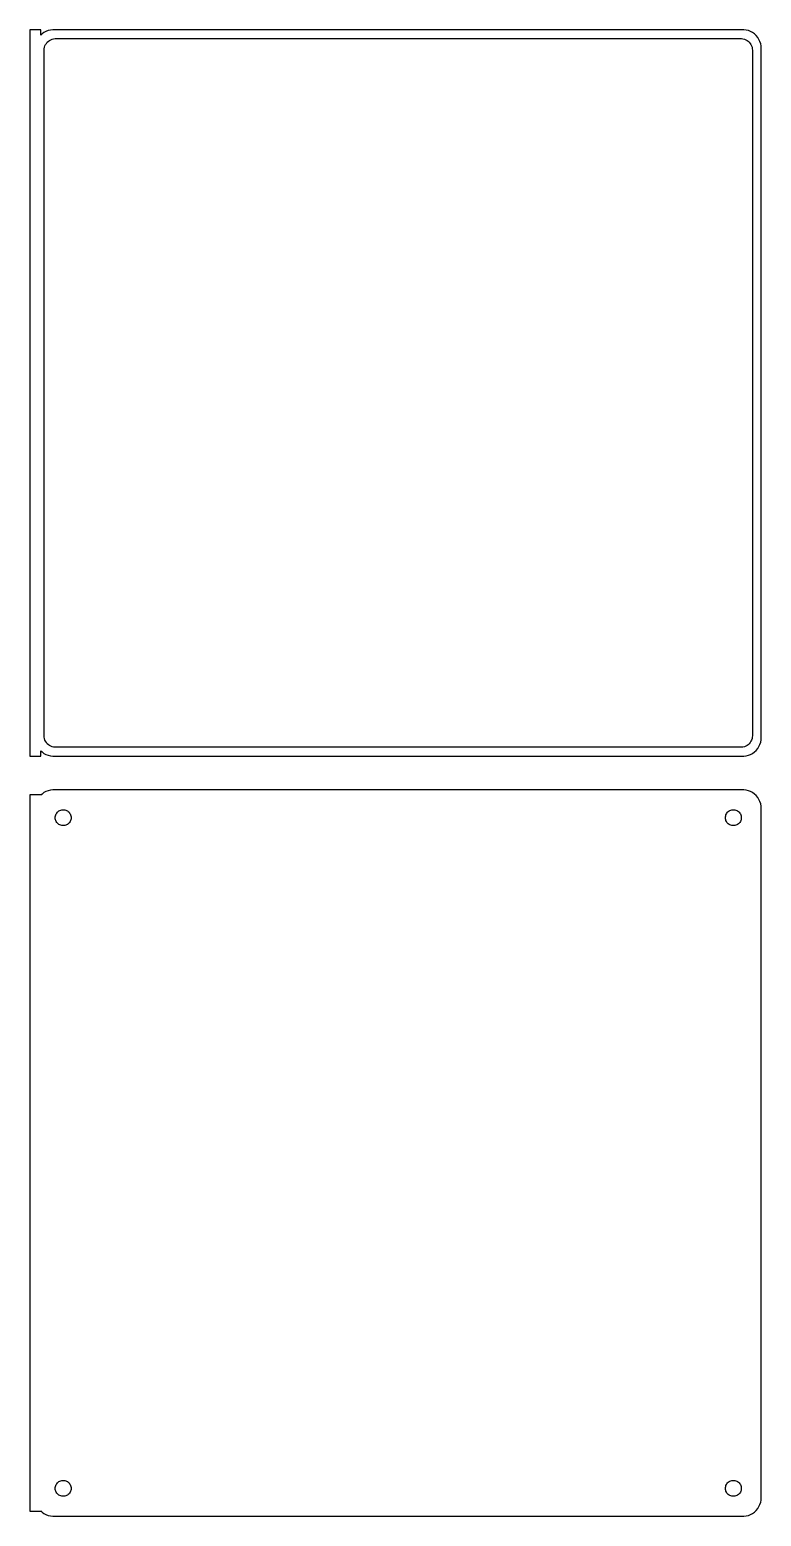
# Model space of a CAD drawing. Header units: metres. Extents: x -99 to 98, y 311 to 709.
import ezdxf

# ---------------------------------------------------------------- set-up
doc = ezdxf.new("R2010")
doc.units = ezdxf.units.M

msp = doc.modelspace()

# ---------------------------------------------------------------- linework, layer by layer
for p, q in [((-96, 709.479), (-99, 709.479)), ((-99, 709.479), (-99, 514.521)), ((-96, 708.059), (-96, 709.479)), ((-95.6871, 708.353), (-96, 708.059)), ((-95.1791, 708.722), (-95.6871, 708.353)), ((-94.6289, 709.024), (-95.1791, 708.722)), ((-94.0451, 709.255), (-94.6289, 709.024)), ((-94.2692, 706.131), (-93.9843, 706.399)), ((-93.4369, 709.411), (-94.0451, 709.255)), ((-93.9843, 706.399), (-93.668, 706.628)), ((-93.668, 706.628), (-93.3254, 706.817)), ((-92.8139, 709.49), (-93.4369, 709.411)), ((-93.3254, 706.817), (-92.9619, 706.961)), ((-92.9619, 706.961), (-92.5833, 707.058)), ((92.8139, 709.49), (-92.8139, 709.49)), ((-92.5833, 707.058), (-92.1955, 707.107)), ((-92.1955, 707.107), (92.1955, 707.107)), ((92.1955, 707.107), (92.5833, 707.058)), ((92.5833, 707.058), (92.9619, 706.961)), ((93.4369, 709.411), (92.8139, 709.49)), ((92.9619, 706.961), (93.3254, 706.817)), ((93.3254, 706.817), (93.668, 706.628)), ((94.0451, 709.255), (93.4369, 709.411)), ((93.668, 706.628), (93.9843, 706.399)), ((93.9843, 706.399), (94.2692, 706.131)), ((94.6289, 709.024), (94.0451, 709.255)), ((95.1791, 708.722), (94.6289, 709.024)), ((95.6871, 708.353), (95.1791, 708.722)), ((96.1448, 707.923), (95.6871, 708.353)), ((96.5451, 707.439), (96.1448, 707.923)), ((96.8815, 706.909), (96.5451, 707.439)), ((97.1489, 706.341), (96.8815, 706.909)), ((97.3429, 705.743), (97.1489, 706.341)), ((-95.1129, 704), (-95.0884, 704.39)), ((-95.1129, 520), (-95.1129, 704)), ((-95.0884, 704.39), (-95.0151, 704.774)), ((-95.0151, 704.774), (-94.8943, 705.146)), ((-94.8943, 705.146), (-94.7279, 705.5)), ((-94.7279, 705.5), (-94.5184, 705.83)), ((-94.5184, 705.83), (-94.2692, 706.131)), ((94.2692, 706.131), (94.5184, 705.83)), ((94.5184, 705.83), (94.7279, 705.5)), ((94.7279, 705.5), (94.8943, 705.146)), ((94.8943, 705.146), (95.0151, 704.774)), ((95.0151, 704.774), (95.0884, 704.39)), ((95.0884, 704.39), (95.1129, 704)), ((95.1129, 704), (95.1129, 520)), ((97.4606, 705.127), (97.3429, 705.743)), ((97.5, 704.5), (97.4606, 705.127)), ((97.5, 519.5), (97.5, 704.5)), ((-95.0884, 519.61), (-95.1129, 520)), ((-95.0151, 519.226), (-95.0884, 519.61)), ((-94.8943, 518.854), (-95.0151, 519.226)), ((-94.7279, 518.5), (-94.8943, 518.854)), ((94.8943, 518.854), (94.7279, 518.5)), ((95.0151, 519.226), (94.8943, 518.854)), ((95.0884, 519.61), (95.0151, 519.226)), ((95.1129, 520), (95.0884, 519.61)), ((97.3429, 518.257), (97.4606, 518.873)), ((97.4606, 518.873), (97.5, 519.5)), ((-96, 514.521), (-96, 515.941)), ((-96, 515.941), (-95.6871, 515.647)), ((-95.6871, 515.647), (-95.1791, 515.278)), ((-95.1791, 515.278), (-94.6289, 514.976)), ((-94.5184, 518.17), (-94.7279, 518.5)), ((-94.6289, 514.976), (-94.0451, 514.745)), ((-94.2692, 517.869), (-94.5184, 518.17)), ((-93.9843, 517.601), (-94.2692, 517.869)), ((-94.0451, 514.745), (-93.4369, 514.589)), ((-93.668, 517.372), (-93.9843, 517.601)), ((-93.3254, 517.183), (-93.668, 517.372)), ((-92.9619, 517.039), (-93.3254, 517.183)), ((-92.5833, 516.942), (-92.9619, 517.039)), ((-92.1955, 516.893), (-92.5833, 516.942)), ((92.1955, 516.893), (-92.1955, 516.893)), ((92.5833, 516.942), (92.1955, 516.893)), ((92.9619, 517.039), (92.5833, 516.942)), ((93.3254, 517.183), (92.9619, 517.039)), ((93.668, 517.372), (93.3254, 517.183)), ((93.4369, 514.589), (94.0451, 514.745)), ((93.9843, 517.601), (93.668, 517.372)), ((94.2692, 517.869), (93.9843, 517.601)), ((94.0451, 514.745), (94.6289, 514.976)), ((94.5184, 518.17), (94.2692, 517.869)), ((94.7279, 518.5), (94.5184, 518.17)), ((94.6289, 514.976), (95.1791, 515.278)), ((95.1791, 515.278), (95.6871, 515.647)), ((95.6871, 515.647), (96.1448, 516.077)), ((96.1448, 516.077), (96.5451, 516.561)), ((96.5451, 516.561), (96.8815, 517.091)), ((96.8815, 517.091), (97.1489, 517.659)), ((97.1489, 517.659), (97.3429, 518.257)), ((-99, 514.521), (-96, 514.521)), ((-93.4369, 514.589), (-92.8139, 514.51)), ((-92.8139, 514.51), (92.8139, 514.51)), ((92.8139, 514.51), (93.4369, 514.589)), ((-96, 504.153), (-99, 504.153)), ((-99, 504.153), (-99, 311.847)), ((-95.6871, 504.353), (-96, 504.059)), ((-96, 504.059), (-96, 504.153)), ((-95.1791, 504.722), (-95.6871, 504.353)), ((-94.6289, 505.024), (-95.1791, 504.722)), ((-94.0451, 505.255), (-94.6289, 505.024)), ((-93.4369, 505.411), (-94.0451, 505.255)), ((-92.8139, 505.49), (-93.4369, 505.411)), ((92.8139, 505.49), (-92.8139, 505.49)), ((93.4369, 505.411), (92.8139, 505.49)), ((94.0451, 505.255), (93.4369, 505.411)), ((94.6289, 505.024), (94.0451, 505.255)), ((95.1791, 504.722), (94.6289, 505.024)), ((95.6871, 504.353), (95.1791, 504.722)), ((96.1448, 503.923), (95.6871, 504.353)), ((96.5451, 503.439), (96.1448, 503.923)), ((96.8815, 502.909), (96.5451, 503.439)), ((97.1489, 502.341), (96.8815, 502.909)), ((-92.0682, 498.531), (-91.9853, 498.786)), ((-91.9853, 498.786), (-91.8712, 499.029)), ((-91.8712, 499.029), (-91.7275, 499.255)), ((-91.7275, 499.255), (-91.5566, 499.462)), ((-91.5566, 499.462), (-91.3611, 499.645)), ((-91.3611, 499.645), (-91.1441, 499.803)), ((-91.1441, 499.803), (-90.9092, 499.932)), ((-90.9092, 499.932), (-90.6598, 500.031)), ((-90.6598, 500.031), (-90.4001, 500.097)), ((-90.4001, 500.097), (-90.1341, 500.131)), ((-90.1341, 500.131), (-89.8659, 500.131)), ((-89.8659, 500.131), (-89.5999, 500.097)), ((-89.5999, 500.097), (-89.3401, 500.031)), ((-89.3401, 500.031), (-89.0908, 499.932)), ((-89.0908, 499.932), (-88.8559, 499.803)), ((-88.8559, 499.803), (-88.6389, 499.645)), ((-88.6389, 499.645), (-88.4434, 499.462)), ((-88.4434, 499.462), (-88.2725, 499.255)), ((-88.2725, 499.255), (-88.1288, 499.029)), ((-88.1288, 499.029), (-88.0146, 498.786)), ((-88.0146, 498.786), (-87.9318, 498.531)), ((87.9318, 498.531), (88.0146, 498.786)), ((88.0146, 498.786), (88.1288, 499.029)), ((88.1288, 499.029), (88.2725, 499.255)), ((88.2725, 499.255), (88.4434, 499.462)), ((88.4434, 499.462), (88.6389, 499.645)), ((88.6389, 499.645), (88.8559, 499.803)), ((88.8559, 499.803), (89.0908, 499.932)), ((89.0908, 499.932), (89.3401, 500.031)), ((89.3401, 500.031), (89.5999, 500.097)), ((89.5999, 500.097), (89.8659, 500.131)), ((89.8659, 500.131), (90.1341, 500.131)), ((90.1341, 500.131), (90.4001, 500.097)), ((90.4001, 500.097), (90.6598, 500.031)), ((90.6598, 500.031), (90.9092, 499.932)), ((90.9092, 499.932), (91.1441, 499.803)), ((91.1441, 499.803), (91.3611, 499.645)), ((91.3611, 499.645), (91.5566, 499.462)), ((91.5566, 499.462), (91.7275, 499.255)), ((91.7275, 499.255), (91.8712, 499.029)), ((91.8712, 499.029), (91.9853, 498.786)), ((91.9853, 498.786), (92.0682, 498.531)), ((97.3429, 501.743), (97.1489, 502.341)), ((97.4606, 501.127), (97.3429, 501.743)), ((97.5, 500.5), (97.4606, 501.127)), ((97.5, 315.5), (97.5, 500.5)), ((-92.1353, 498), (-92.1185, 498.268)), ((-92.1185, 497.732), (-92.1353, 498)), ((-92.1185, 498.268), (-92.0682, 498.531)), ((-92.0682, 497.469), (-92.1185, 497.732)), ((-91.9853, 497.214), (-92.0682, 497.469)), ((-91.8712, 496.971), (-91.9853, 497.214)), ((-91.7275, 496.745), (-91.8712, 496.971)), ((-91.5566, 496.538), (-91.7275, 496.745)), ((-91.3611, 496.355), (-91.5566, 496.538)), ((-91.1441, 496.197), (-91.3611, 496.355)), ((-90.9092, 496.068), (-91.1441, 496.197)), ((-90.6598, 495.969), (-90.9092, 496.068)), ((-90.4001, 495.903), (-90.6598, 495.969)), ((-90.1341, 495.869), (-90.4001, 495.903)), ((-89.8659, 495.869), (-90.1341, 495.869)), ((-89.5999, 495.903), (-89.8659, 495.869)), ((-89.3401, 495.969), (-89.5999, 495.903)), ((-89.0908, 496.068), (-89.3401, 495.969)), ((-88.8559, 496.197), (-89.0908, 496.068)), ((-88.6389, 496.355), (-88.8559, 496.197)), ((-88.4434, 496.538), (-88.6389, 496.355)), ((-88.2725, 496.745), (-88.4434, 496.538)), ((-88.1288, 496.971), (-88.2725, 496.745)), ((-88.0146, 497.214), (-88.1288, 496.971)), ((-87.9318, 497.469), (-88.0146, 497.214)), ((-87.9318, 498.531), (-87.8815, 498.268)), ((-87.8815, 497.732), (-87.9318, 497.469)), ((-87.8815, 498.268), (-87.8647, 498)), ((-87.8647, 498), (-87.8815, 497.732)), ((87.8647, 498), (87.8815, 498.268)), ((87.8815, 497.732), (87.8647, 498)), ((87.8815, 498.268), (87.9318, 498.531)), ((87.9318, 497.469), (87.8815, 497.732)), ((88.0146, 497.214), (87.9318, 497.469)), ((88.1288, 496.971), (88.0146, 497.214)), ((88.2725, 496.745), (88.1288, 496.971)), ((88.4434, 496.538), (88.2725, 496.745)), ((88.6389, 496.355), (88.4434, 496.538)), ((88.8559, 496.197), (88.6389, 496.355)), ((89.0908, 496.068), (88.8559, 496.197)), ((89.3401, 495.969), (89.0908, 496.068)), ((89.5999, 495.903), (89.3401, 495.969)), ((89.8659, 495.869), (89.5999, 495.903)), ((90.1341, 495.869), (89.8659, 495.869)), ((90.4001, 495.903), (90.1341, 495.869)), ((90.6598, 495.969), (90.4001, 495.903)), ((90.9092, 496.068), (90.6598, 495.969)), ((91.1441, 496.197), (90.9092, 496.068)), ((91.3611, 496.355), (91.1441, 496.197)), ((91.5566, 496.538), (91.3611, 496.355)), ((91.7275, 496.745), (91.5566, 496.538)), ((91.8712, 496.971), (91.7275, 496.745)), ((91.9853, 497.214), (91.8712, 496.971)), ((92.0682, 497.469), (91.9853, 497.214)), ((92.0682, 498.531), (92.1185, 498.268)), ((92.1185, 497.732), (92.0682, 497.469)), ((92.1185, 498.268), (92.1353, 498)), ((92.1353, 498), (92.1185, 497.732)), ((-91.8712, 319.029), (-91.7275, 319.255)), ((-91.7275, 319.255), (-91.5566, 319.462)), ((-91.5566, 319.462), (-91.3611, 319.645)), ((-91.3611, 319.645), (-91.1441, 319.803)), ((-91.1441, 319.803), (-90.9092, 319.932)), ((-90.9092, 319.932), (-90.6598, 320.031)), ((-90.6598, 320.031), (-90.4001, 320.097)), ((-90.4001, 320.097), (-90.1341, 320.131)), ((-90.1341, 320.131), (-89.8659, 320.131)), ((-89.8659, 320.131), (-89.5999, 320.097)), ((-89.5999, 320.097), (-89.3401, 320.031)), ((-89.3401, 320.031), (-89.0908, 319.932)), ((-89.0908, 319.932), (-88.8559, 319.803)), ((-88.8559, 319.803), (-88.6389, 319.645)), ((-88.6389, 319.645), (-88.4434, 319.462)), ((-88.4434, 319.462), (-88.2725, 319.255)), ((-88.2725, 319.255), (-88.1288, 319.029)), ((88.1288, 319.029), (88.2725, 319.255)), ((88.2725, 319.255), (88.4434, 319.462)), ((88.4434, 319.462), (88.6389, 319.645)), ((88.6389, 319.645), (88.8559, 319.803)), ((88.8559, 319.803), (89.0908, 319.932)), ((89.0908, 319.932), (89.3401, 320.031)), ((89.3401, 320.031), (89.5999, 320.097)), ((89.5999, 320.097), (89.8659, 320.131)), ((89.8659, 320.131), (90.1341, 320.131)), ((90.1341, 320.131), (90.4001, 320.097)), ((90.4001, 320.097), (90.6598, 320.031)), ((90.6598, 320.031), (90.9092, 319.932)), ((90.9092, 319.932), (91.1441, 319.803)), ((91.1441, 319.803), (91.3611, 319.645)), ((91.3611, 319.645), (91.5566, 319.462)), ((91.5566, 319.462), (91.7275, 319.255)), ((91.7275, 319.255), (91.8712, 319.029)), ((-92.1353, 318), (-92.1185, 318.268)), ((-92.1185, 317.732), (-92.1353, 318)), ((-92.1185, 318.268), (-92.0682, 318.531)), ((-92.0682, 317.469), (-92.1185, 317.732)), ((-92.0682, 318.531), (-91.9853, 318.786)), ((-91.9853, 317.214), (-92.0682, 317.469)), ((-91.9853, 318.786), (-91.8712, 319.029)), ((-91.8712, 316.971), (-91.9853, 317.214)), ((-91.7275, 316.745), (-91.8712, 316.971)), ((-91.5566, 316.538), (-91.7275, 316.745)), ((-91.3611, 316.355), (-91.5566, 316.538)), ((-91.1441, 316.197), (-91.3611, 316.355)), ((-90.9092, 316.068), (-91.1441, 316.197)), ((-90.6598, 315.969), (-90.9092, 316.068)), ((-90.4001, 315.903), (-90.6598, 315.969)), ((-90.1341, 315.869), (-90.4001, 315.903)), ((-89.8659, 315.869), (-90.1341, 315.869)), ((-89.5999, 315.903), (-89.8659, 315.869)), ((-89.3401, 315.969), (-89.5999, 315.903)), ((-89.0908, 316.068), (-89.3401, 315.969)), ((-88.8559, 316.197), (-89.0908, 316.068)), ((-88.6389, 316.355), (-88.8559, 316.197)), ((-88.4434, 316.538), (-88.6389, 316.355)), ((-88.2725, 316.745), (-88.4434, 316.538)), ((-88.1288, 316.971), (-88.2725, 316.745)), ((-88.1288, 319.029), (-88.0146, 318.786)), ((-88.0146, 317.214), (-88.1288, 316.971)), ((-88.0146, 318.786), (-87.9318, 318.531)), ((-87.9318, 317.469), (-88.0146, 317.214)), ((-87.9318, 318.531), (-87.8815, 318.268)), ((-87.8815, 317.732), (-87.9318, 317.469)), ((-87.8815, 318.268), (-87.8647, 318)), ((-87.8647, 318), (-87.8815, 317.732)), ((87.8647, 318), (87.8815, 318.268)), ((87.8815, 317.732), (87.8647, 318)), ((87.8815, 318.268), (87.9318, 318.531)), ((87.9318, 317.469), (87.8815, 317.732)), ((87.9318, 318.531), (88.0146, 318.786)), ((88.0146, 317.214), (87.9318, 317.469)), ((88.0146, 318.786), (88.1288, 319.029)), ((88.1288, 316.971), (88.0146, 317.214)), ((88.2725, 316.745), (88.1288, 316.971)), ((88.4434, 316.538), (88.2725, 316.745)), ((88.6389, 316.355), (88.4434, 316.538)), ((88.8559, 316.197), (88.6389, 316.355)), ((89.0908, 316.068), (88.8559, 316.197)), ((89.3401, 315.969), (89.0908, 316.068)), ((89.5999, 315.903), (89.3401, 315.969)), ((89.8659, 315.869), (89.5999, 315.903)), ((90.1341, 315.869), (89.8659, 315.869)), ((90.4001, 315.903), (90.1341, 315.869)), ((90.6598, 315.969), (90.4001, 315.903)), ((90.9092, 316.068), (90.6598, 315.969)), ((91.1441, 316.197), (90.9092, 316.068)), ((91.3611, 316.355), (91.1441, 316.197)), ((91.5566, 316.538), (91.3611, 316.355)), ((91.7275, 316.745), (91.5566, 316.538)), ((91.8712, 316.971), (91.7275, 316.745)), ((91.8712, 319.029), (91.9853, 318.786)), ((91.9853, 317.214), (91.8712, 316.971)), ((91.9853, 318.786), (92.0682, 318.531)), ((92.0682, 317.469), (91.9853, 317.214)), ((92.0682, 318.531), (92.1185, 318.268)), ((92.1185, 317.732), (92.0682, 317.469)), ((92.1185, 318.268), (92.1353, 318)), ((92.1353, 318), (92.1185, 317.732)), ((97.4606, 314.873), (97.5, 315.5)), ((-99, 311.847), (-96, 311.847)), ((-96, 311.847), (-96, 311.941)), ((-96, 311.941), (-95.6871, 311.647)), ((-95.6871, 311.647), (-95.1791, 311.278)), ((-95.1791, 311.278), (-94.6289, 310.976)), ((94.6289, 310.976), (95.1791, 311.278)), ((95.1791, 311.278), (95.6871, 311.647)), ((95.6871, 311.647), (96.1448, 312.077)), ((96.1448, 312.077), (96.5451, 312.561)), ((96.5451, 312.561), (96.8815, 313.091)), ((96.8815, 313.091), (97.1489, 313.659)), ((97.1489, 313.659), (97.3429, 314.257)), ((97.3429, 314.257), (97.4606, 314.873)), ((-94.6289, 310.976), (-94.0451, 310.745)), ((-94.0451, 310.745), (-93.4369, 310.589)), ((-93.4369, 310.589), (-92.8139, 310.51)), ((-92.8139, 310.51), (92.8139, 310.51)), ((92.8139, 310.51), (93.4369, 310.589)), ((93.4369, 310.589), (94.0451, 310.745)), ((94.0451, 310.745), (94.6289, 310.976))]:
    msp.add_line(p, q)

doc.saveas('drawing.dxf')
